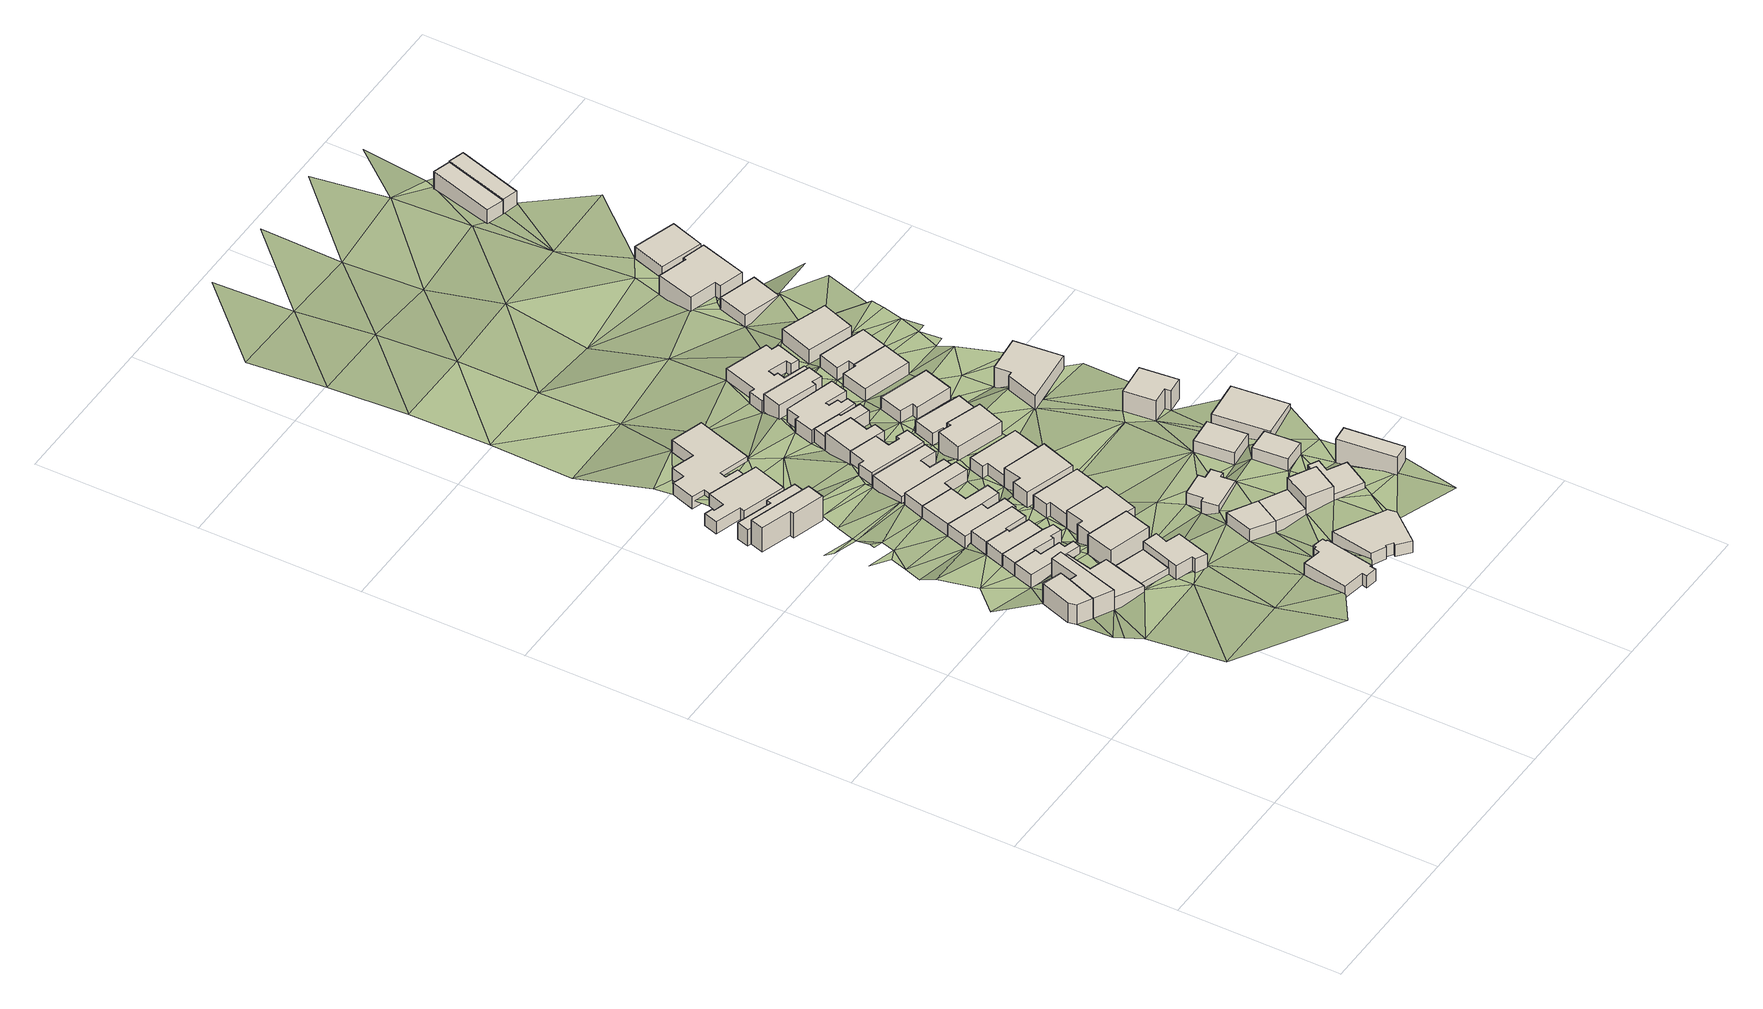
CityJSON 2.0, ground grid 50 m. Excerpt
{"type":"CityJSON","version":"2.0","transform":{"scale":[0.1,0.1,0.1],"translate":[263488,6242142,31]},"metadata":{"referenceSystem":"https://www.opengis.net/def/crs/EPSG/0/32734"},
"CityObjects":{
"building1":{"type":"Building","attributes":{"address":"25 Chester Road Walmer Estate Cape Town","building":"retail","building:levels":"2","footprint":{"type":"Polygon"},"plus_code":"CCX2XRX6+X2R","ground_height":57.96,"building_height":6.9,"roof_height":64.86},"geometry":[{"type":"Solid","lod":"1","boundaries":[[[[0,1,2,3]],[[1,4,5,2]],[[4,6,7,5]],[[6,8,9,7]],[[8,10,11,9]],[[10,0,3,11]],[[3,2,5,7,9,11]],[[10,8,6,4,1,0]]]]}]},
"building2":{"type":"Building","attributes":{"address":"27 Chester Road Walmer Estate Cape Town","building":"house","building:levels":"2","footprint":{"type":"Polygon"},"plus_code":"CCX8X9X7+XRW","ground_height":57.96,"building_height":6.9,"roof_height":64.86},"geometry":[{"type":"Solid","lod":"1","boundaries":[[[[1,0,3,2]],[[0,12,13,14,3]],[[12,15,16,17,14,13]],[[15,18,19,17,16]],[[18,20,21,19]],[[20,1,2,21]],[[2,3,14,17,19,21]],[[20,18,15,12,0,1]]]]}]},
"building3":{"type":"Building","attributes":{"address":"29 Chester Road Walmer Estate Cape Town","building":"house","building:levels":"1","footprint":{"type":"Polygon"},"plus_code":"CCXPX8X5+XMR","ground_height":58.29,"building_height":4.1,"roof_height":62.39},"geometry":[{"type":"Solid","lod":"1","boundaries":[[[[15,12,13,16]],[[12,22,23,13]],[[22,24,25,23]],[[24,26,27,25]],[[26,28,29,27]],[[28,30,31,29]],[[30,32,33,31]],[[32,15,16,33]],[[16,13,23,25,27,29,31,33]],[[32,30,28,26,24,22,12,15]]]]}]},
"building4":{"type":"Building","attributes":{"address":"31 Chester Road Walmer Estate Cape Town","building":"house","building:levels":"1","footprint":{"type":"Polygon"},"plus_code":"CFX3XMXR+X6W","ground_height":58.29,"building_height":4.1,"roof_height":62.39},"geometry":[{"type":"Solid","lod":"1","boundaries":[[[[34,35,36,25]],[[35,37,38,36]],[[37,39,27,38]],[[39,34,25,27]],[[25,36,38,27]],[[39,37,35,34]]]]}]},
"building5":{"type":"Building","attributes":{"address":"33 Milan Street Walmer Estate Cape Town","building":"house","building:levels":"1","footprint":{"type":"Polygon"},"plus_code":"CCXJX2X8+X7X","ground_height":56.18,"building_height":4.1,"roof_height":60.28},"geometry":[{"type":"Solid","lod":"1","boundaries":[[[[40,41,42,43]],[[41,44,45,42]],[[44,46,47,45]],[[46,48,49,47]],[[48,50,51,49]],[[50,52,53,51]],[[52,54,55,53]],[[54,40,43,55]],[[43,42,45,47,49,51,53,55]],[[54,52,50,48,46,44,41,40]]]]}]},
"building6":{"type":"Building","attributes":{"address":"31 Milan Street Walmer Estate Cape Town","building":"house","building:levels":"1","footprint":{"type":"Polygon"},"plus_code":"CCXJXFXG+XXX","ground_height":56.18,"building_height":4.1,"roof_height":60.28},"geometry":[{"type":"Solid","lod":"1","boundaries":[[[[41,40,43,42]],[[40,56,57,43]],[[56,58,59,57]],[[58,60,61,59]],[[60,62,63,61]],[[62,64,65,63]],[[64,66,67,65]],[[66,68,69,67]],[[68,41,42,69]],[[42,43,57,59,61,63,65,67,69]],[[68,66,64,62,60,58,56,40,41]]]]}]},
"building7":{"type":"Building","attributes":{"address":"12 Milan Street Walmer Estate Cape Town","building":"house","building:levels":"2","footprint":{"type":"Polygon"},"plus_code":"C9XWXVXV+XQR","ground_height":50.79,"building_height":6.9,"roof_height":57.69},"geometry":[{"type":"Solid","lod":"1","boundaries":[[[[70,71,72,73,74,75]],[[71,76,77,73,72]],[[76,78,79,77]],[[78,80,81,79]],[[80,82,83,81]],[[82,70,75,74,83]],[[74,73,77,79,81,83]],[[82,80,78,76,71,70]]]]}]},
"building8":{"type":"Building","attributes":{"address":"33 Chester Road Walmer Estate Cape Town","building":"house","building:levels":"1","footprint":{"type":"Polygon"},"plus_code":"CFXGX2XG+XJV","ground_height":61.03,"building_height":4.1,"roof_height":65.13},"geometry":[{"type":"Solid","lod":"1","boundaries":[[[[35,84,85,86,87,36]],[[84,88,89,86,85]],[[88,90,91,89]],[[90,92,93,91]],[[92,94,95,93]],[[94,96,97,95]],[[96,98,99,97]],[[98,37,100,99]],[[37,35,36,87,100]],[[87,86,89,91,93,95,97,99,100]],[[37,98,96,94,92,90,88,84,35]]]]}]},
"building9":{"type":"Building","attributes":{"address":"29 Milan Street Walmer Estate Cape Town","building":"house","building:levels":"1","footprint":{"type":"Polygon"},"plus_code":"CCXVX3XJ+XGV","ground_height":56.18,"building_height":4.1,"roof_height":60.28},"geometry":[{"type":"Solid","lod":"1","boundaries":[[[[68,66,67,69]],[[66,101,102,67]],[[101,103,104,102]],[[103,105,106,104]],[[105,107,108,106]],[[107,68,69,108]],[[69,67,102,104,106,108]],[[107,105,103,101,66,68]]]]}]},
"building10":{"type":"Building","attributes":{"address":"36 Chester Road Walmer Estate Cape Town","building":"yes","building:levels":"1","footprint":{"type":"Polygon"},"plus_code":"CGX4XGXX+XFR","ground_height":64.77,"building_height":4.1,"roof_height":68.87},"geometry":[{"type":"Solid","lod":"1","boundaries":[[[[109,110,111,112]],[[110,113,114,111]],[[113,115,116,114]],[[115,117,118,116]],[[117,119,120,118]],[[119,121,122,120]],[[121,123,124,122]],[[123,125,126,124]],[[125,127,128,126]],[[127,129,130,128]],[[129,131,132,130]],[[131,133,134,132]],[[133,135,136,134]],[[135,109,112,136]],[[112,111,114,116,118,120,122,124,126,128,130,132,134,136]],[[135,133,131,129,127,125,123,121,119,117,115,113,110,109]]]]}]},
"building11":{"type":"Building","attributes":{"address":"10 Milan Street Walmer Estate Cape Town","building":"house","building:levels":"1","footprint":{"type":"Polygon"},"plus_code":"CCX7XFXV+XRW","ground_height":50.79,"building_height":4.1,"roof_height":54.89},"geometry":[{"type":"Solid","lod":"1","boundaries":[[[[70,82,137,75]],[[82,138,139,137]],[[138,140,141,139]],[[140,142,143,141]],[[142,144,145,143]],[[144,146,147,145]],[[146,70,75,147]],[[75,137,139,141,143,145,147]],[[146,144,142,140,138,82,70]]]]}]},
"building12":{"type":"Building","attributes":{"address":"78A Walmer Estate Cape Town","building":"house","building:levels":"2","footprint":{"type":"Polygon"},"plus_code":"CFXCX4X7+XVR","ground_height":58.29,"building_height":6.9,"roof_height":65.19},"geometry":[{"type":"Solid","lod":"1","boundaries":[[[[148,149,150,151]],[[149,152,153,150]],[[152,154,155,153]],[[154,148,151,155]],[[151,150,153,155]],[[154,152,149,148]]]]}]},
"building13":{"type":"Building","attributes":{"address":"27 Milan Street Walmer Estate Cape Town","building":"house","building:levels":"1","footprint":{"type":"Polygon"},"plus_code":"CCXXX5X6+X2W","ground_height":56.18,"building_height":4.1,"roof_height":60.28},"geometry":[{"type":"Solid","lod":"1","boundaries":[[[[107,105,106,108]],[[105,156,157,106]],[[156,158,159,157]],[[158,160,161,159]],[[160,162,163,161]],[[162,107,108,163]],[[108,106,157,159,161,163]],[[162,160,158,156,105,107]]]]}]},
"building14":{"type":"Building","attributes":{"address":"8 Milan Street Woodstock Cape Town","building":"house","building:levels":"1","footprint":{"type":"Polygon"},"plus_code":"CCX4X9XG+XPV","ground_height":49.17,"building_height":4.1,"roof_height":53.27},"geometry":[{"type":"Solid","lod":"1","boundaries":[[[[164,165,166,167]],[[165,168,169,166]],[[168,170,171,169]],[[170,172,173,171]],[[172,174,175,173]],[[174,176,177,175]],[[176,178,179,177]],[[178,180,181,179]],[[180,182,183,181]],[[182,164,167,183]],[[167,166,169,171,173,175,177,179,181,183]],[[182,180,178,176,174,172,170,168,165,164]]]]}]},
"building15":{"type":"Building","attributes":{"address":"25 Milan Street Walmer Estate Cape Town","building":"house","building:levels":"1","footprint":{"type":"Polygon"},"plus_code":"CCXXXCX8+XPW","ground_height":54.05,"building_height":4.1,"roof_height":58.15},"geometry":[{"type":"Solid","lod":"1","boundaries":[[[[184,185,186,187]],[[185,188,189,186]],[[188,190,191,189]],[[190,192,193,191]],[[192,194,195,193]],[[194,184,187,195]],[[187,186,189,191,193,195]],[[194,192,190,188,185,184]]]]}]},
"building16":{"type":"Building","attributes":{"address":"23 Milan Street Walmer Estate Cape Town","building":"house","building:levels":"1","footprint":{"type":"Polygon"},"plus_code":"CFX2XXXH+XXV","ground_height":54.05,"building_height":4.1,"roof_height":58.15},"geometry":[{"type":"Solid","lod":"1","boundaries":[[[[196,184,187,197]],[[184,194,195,187]],[[194,198,199,195]],[[198,200,201,199]],[[200,202,203,201]],[[202,204,205,203]],[[204,196,197,205]],[[197,187,195,199,201,203,205]],[[204,202,200,198,194,184,196]]]]}]},
"building17":{"type":"Building","attributes":{"address":"76 Walmer Estate Cape Town","building":"house","building:levels":"1","footprint":{"type":"Polygon"},"plus_code":"CFXQX3X5+X7V","ground_height":58.29,"building_height":4.1,"roof_height":62.39},"geometry":[{"type":"Solid","lod":"1","boundaries":[[[[206,207,208,209,210,211]],[[207,212,213,209,208]],[[212,214,215,213]],[[214,216,217,215]],[[216,218,219,217]],[[218,206,211,210,219]],[[210,209,213,215,217,219]],[[218,216,214,212,207,206]]]]}]},
"building18":{"type":"Building","attributes":{"address":"38 Chester Road Walmer Estate Cape Town","building":"retail","building:levels":"1","footprint":{"type":"Polygon"},"plus_code":"CGXXXQX8+X9X","ground_height":64.77,"building_height":4.1,"roof_height":68.87},"geometry":[{"type":"Solid","lod":"1","boundaries":[[[[220,221,222,223]],[[221,224,225,222]],[[224,226,227,225]],[[226,228,229,227]],[[228,230,231,229]],[[230,232,233,231]],[[232,234,235,233]],[[234,236,237,235]],[[236,220,223,237]],[[223,222,225,227,229,231,233,235,237]],[[236,234,232,230,228,226,224,221,220]]]]}]},
"building19":{"type":"Building","attributes":{"address":"37 Chester Road Walmer Estate Cape Town","building":"house","building:levels":"1","footprint":{"type":"Polygon"},"plus_code":"CGXGXGX8+XRX","ground_height":61.97,"building_height":4.1,"roof_height":66.07},"geometry":[{"type":"Solid","lod":"1","boundaries":[[[[238,239,240,241]],[[239,242,243,240]],[[242,244,245,243]],[[244,238,241,245]],[[241,240,243,245]],[[244,242,239,238]]]]}]},
"building20":{"type":"Building","attributes":{"address":"21 Milan Street Walmer Estate Cape Town","building":"house","building:levels":"1","footprint":{"type":"Polygon"},"plus_code":"CFX5X8XQ+X6R","ground_height":54.05,"building_height":4.1,"roof_height":58.15},"geometry":[{"type":"Solid","lod":"1","boundaries":[[[[196,204,205,197]],[[204,246,247,205]],[[246,248,249,247]],[[248,250,251,249]],[[250,252,253,251]],[[252,196,197,253]],[[197,205,247,249,251,253]],[[252,250,248,246,204,196]]]]}]},
"building21":{"type":"Building","attributes":{"address":"6 Milan Street Walmer Estate Cape Town","building":"house","building:levels":"1","footprint":{"type":"Polygon"},"plus_code":"CCXFXGXX+X2R","ground_height":46.13,"building_height":4.1,"roof_height":50.23},"geometry":[{"type":"Solid","lod":"1","boundaries":[[[[254,255,256,257]],[[255,258,259,256]],[[258,260,261,259]],[[260,262,263,261]],[[262,264,265,263]],[[264,266,267,265]],[[266,268,269,267]],[[268,270,271,269]],[[270,272,273,271]],[[272,274,275,273]],[[274,276,277,275]],[[276,278,279,277]],[[278,280,281,279]],[[280,254,257,281]],[[257,256,259,261,263,265,267,269,271,273,275,277,279,281]],[[280,278,276,274,272,270,268,266,264,262,260,258,255,254]]]]}]},
"building22":{"type":"Building","attributes":{"address":"74 Walmer Estate Cape Town","building":"house","building:levels":"1","footprint":{"type":"Polygon"},"plus_code":"CFXXX9XC+XXX","ground_height":56.79,"building_height":4.1,"roof_height":60.89},"geometry":[{"type":"Solid","lod":"1","boundaries":[[[[206,282,283,211]],[[282,284,285,283]],[[284,286,287,285]],[[286,288,289,287]],[[288,207,208,289]],[[207,206,211,208]],[[211,283,285,287,289,208]],[[207,288,286,284,282,206]]]]}]},
"building23":{"type":"Building","attributes":{"address":"39 Chester Road Walmer Estate Cape Town","building":"house","building:levels":"1","footprint":{"type":"Polygon"},"plus_code":"CGXWX2XC+XRW","ground_height":61.97,"building_height":4.1,"roof_height":66.07},"geometry":[{"type":"Solid","lod":"1","boundaries":[[[[244,290,291,245]],[[290,292,293,291]],[[292,238,241,293]],[[238,244,245,241]],[[245,291,293,241]],[[238,292,290,244]]]]}]},
"building24":{"type":"Building","attributes":{"address":"19 Milan Street Walmer Estate Cape Town","building":"house","building:levels":"1","footprint":{"type":"Polygon"},"plus_code":"CFX9XXXF+XCR","ground_height":51.36,"building_height":4.1,"roof_height":55.46},"geometry":[{"type":"Solid","lod":"1","boundaries":[[[[294,295,296,297]],[[295,298,299,296]],[[298,300,301,299]],[[300,302,303,301]],[[302,304,305,303]],[[304,306,307,305]],[[306,308,309,307]],[[308,294,297,309]],[[297,296,299,301,303,305,307,309]],[[308,306,304,302,300,298,295,294]]]]}]},
"building25":{"type":"Building","attributes":{"address":"72 Walmer Estate Cape Town","building":"house","building:levels":"1","footprint":{"type":"Polygon"},"plus_code":"CGX4XGX5+XWW","ground_height":56.79,"building_height":4.1,"roof_height":60.89},"geometry":[{"type":"Solid","lod":"1","boundaries":[[[[310,311,312,313,314,315]],[[311,316,317,313,312]],[[316,318,319,317]],[[318,320,321,319]],[[320,322,323,321]],[[322,310,315,314,323]],[[314,313,317,319,321,323]],[[322,320,318,316,311,310]]]]}]},
"building26":{"type":"Building","attributes":{"address":"71 Ravenscraig Road Walmer Estate Cape Town","building":"house","building:levels":"1","footprint":{"type":"Polygon"},"plus_code":"CGXVX9X4+XRV","ground_height":59.44,"building_height":4.1,"roof_height":63.54},"geometry":[{"type":"Solid","lod":"1","boundaries":[[[[324,325,326,327]],[[325,328,329,326]],[[328,330,331,329]],[[330,332,333,331]],[[332,334,335,333]],[[334,336,337,335]],[[336,338,339,337]],[[338,340,341,339]],[[340,342,343,341]],[[342,324,327,343]],[[327,326,329,331,333,335,337,339,341,343]],[[342,340,338,336,334,332,330,328,325,324]]]]}]},
"building27":{"type":"Building","attributes":{"address":"41 Chester Road Walmer Estate Cape Town","building":"house","building:levels":"2","footprint":{"type":"Polygon"},"plus_code":"CHX7XVX6+XQX","ground_height":63.34,"building_height":6.9,"roof_height":70.24},"geometry":[{"type":"Solid","lod":"1","boundaries":[[[[344,345,291,346,347,293]],[[345,348,349,350,346,291]],[[348,351,352,353,350,349]],[[351,344,293,347,353,352]],[[347,346,350,353]],[[351,348,345,344]]]]}]},
"building28":{"type":"Building","attributes":{"address":"17 Milan Street Walmer Estate Cape Town","building":"house","building:levels":"1","footprint":{"type":"Polygon"},"plus_code":"CFXGXWXH+XMX","ground_height":51.36,"building_height":4.1,"roof_height":55.46},"geometry":[{"type":"Solid","lod":"1","boundaries":[[[[354,355,356,357]],[[355,358,359,356]],[[358,360,361,359]],[[360,362,363,361]],[[362,364,365,363]],[[364,366,367,365]],[[366,368,369,367]],[[368,370,371,369]],[[370,372,373,371]],[[372,354,357,373]],[[357,356,359,361,363,365,367,369,371,373]],[[372,370,368,366,364,362,360,358,355,354]]]]}]},
"building29":{"type":"Building","attributes":{"address":"70 Walmer Estate Cape Town","building":"house","building:levels":"1","footprint":{"type":"Polygon"},"plus_code":"CGX9X2X9+XXV","ground_height":54.18,"building_height":4.1,"roof_height":58.28},"geometry":[{"type":"Solid","lod":"1","boundaries":[[[[310,374,375,315]],[[374,376,377,375]],[[376,378,379,377]],[[378,380,381,379]],[[380,311,312,381]],[[311,310,315,312]],[[315,375,377,379,381,312]],[[311,380,378,376,374,310]]]]}]},
"building30":{"type":"Building","attributes":{"address":"15 Milan Street Walmer Estate Cape Town","building":"house","building:levels":"1","footprint":{"type":"Polygon"},"plus_code":"CFXPXXX2+X7X","ground_height":51.36,"building_height":4.1,"roof_height":55.46},"geometry":[{"type":"Solid","lod":"1","boundaries":[[[[382,383,357,384,385]],[[383,386,373,357]],[[386,387,388,373]],[[387,389,390,388]],[[389,391,392,390]],[[391,393,394,395,392]],[[393,382,385,384,395,394]],[[384,357,373,388,390,392,395]],[[393,391,389,387,386,383,382]]]]}]},
"building31":{"type":"Building","attributes":{"address":"43 Chester Road Walmer Estate Cape Town","building":"house","building:levels":"1","footprint":{"type":"Polygon"},"plus_code":"CHXMXVXV+XVV","ground_height":63.34,"building_height":4.1,"roof_height":67.44},"geometry":[{"type":"Solid","lod":"1","boundaries":[[[[348,396,397,349]],[[396,398,399,397]],[[398,400,401,399]],[[400,402,403,401]],[[402,404,405,403]],[[404,351,352,405]],[[351,348,349,352]],[[349,397,399,401,403,405,352]],[[351,404,402,400,398,396,348]]]]}]},
"building32":{"type":"Building","attributes":{"address":"13 Milan Street Walmer Estate Cape Town","building":"house","building:levels":"1","footprint":{"type":"Polygon"},"plus_code":"CGX2X3XG+X9X","ground_height":49.87,"building_height":4.1,"roof_height":53.97},"geometry":[{"type":"Solid","lod":"1","boundaries":[[[[382,393,394,385]],[[393,406,407,394]],[[406,408,409,407]],[[408,410,411,409]],[[410,412,413,411]],[[412,414,415,413]],[[414,382,385,415]],[[385,394,407,409,411,413,415]],[[414,412,410,408,406,393,382]]]]}]},
"building33":{"type":"Building","attributes":{"address":"68 Ravenscraig Road Walmer Estate Cape Town","building":"house","building:levels":"1","footprint":{"type":"Polygon"},"plus_code":"CGXHX3X2+X7X","ground_height":54.18,"building_height":4.1,"roof_height":58.28},"geometry":[{"type":"Solid","lod":"1","boundaries":[[[[416,417,418,419,420,421]],[[417,422,423,419,418]],[[422,424,425,423]],[[424,426,427,425]],[[426,428,429,427]],[[428,416,421,420,429]],[[420,419,423,425,427,429]],[[428,426,424,422,417,416]]]]}]},
"building34":{"type":"Building","attributes":{"address":"Walmer Estate Cape Town","building":"house","building:levels":"1","footprint":{"type":"Polygon"},"plus_code":"CHXRXJXM+XJV","ground_height":63.34,"building_height":4.1,"roof_height":67.44},"geometry":[{"type":"Solid","lod":"1","boundaries":[[[[430,431,432,433]],[[431,434,435,432]],[[434,436,437,435]],[[436,430,433,437]],[[433,432,435,437]],[[436,434,431,430]]]]}]},
"building35":{"type":"Building","attributes":{"address":"9 Milan Street Walmer Estate Cape Town","building":"house","building:levels":"1","footprint":{"type":"Polygon"},"plus_code":"CGX4XMX2+XQW","ground_height":49.87,"building_height":4.1,"roof_height":53.97},"geometry":[{"type":"Solid","lod":"1","boundaries":[[[[414,412,413,415]],[[412,438,439,413]],[[438,440,441,439]],[[440,442,443,441]],[[442,444,445,443]],[[444,446,447,445]],[[446,448,449,447]],[[448,450,451,449]],[[450,452,453,451]],[[452,454,455,453]],[[454,456,457,455]],[[456,458,459,457]],[[458,460,461,459]],[[460,414,415,461]],[[415,413,439,441,443,445,447,449,451,453,455,457,459,461]],[[460,458,456,454,452,450,448,446,444,442,440,438,412,414]]]]}]},
"building36":{"type":"Building","attributes":{"address":"1 Chester Road Walmer Estate Cape Town","building":"house","building:levels":"1","footprint":{"type":"Polygon"},"plus_code":"CJX8X4X6+XQX","ground_height":67.42,"building_height":4.1,"roof_height":71.52},"geometry":[{"type":"Solid","lod":"1","boundaries":[[[[462,463,464,465]],[[463,466,467,464]],[[466,468,469,467]],[[468,462,465,469]],[[465,464,467,469]],[[468,466,463,462]]]]}]},
"building37":{"type":"Building","attributes":{"address":"2B Walmer Estate Cape Town","building":"house","building:levels":"1","footprint":{"type":"Polygon"},"plus_code":"CHXPXFX7+XPX","ground_height":60.66,"building_height":4.1,"roof_height":64.76},"geometry":[{"type":"Solid","lod":"1","boundaries":[[[[470,471,472,473]],[[471,474,475,472]],[[474,476,477,475]],[[476,470,473,477]],[[473,472,475,477]],[[476,474,471,470]]]]}]},
"building38":{"type":"Building","attributes":{"address":"66 Ravenscraig Road Walmer Estate Cape Town","building":"house","building:levels":"1","footprint":{"type":"Polygon"},"plus_code":"CGXPX6X6+X3V","ground_height":51.64,"building_height":4.1,"roof_height":55.74},"geometry":[{"type":"Solid","lod":"1","boundaries":[[[[416,478,479,421]],[[478,480,481,479]],[[480,482,483,481]],[[482,484,485,483]],[[484,417,418,485]],[[417,416,421,418]],[[421,479,481,483,485,418]],[[417,484,482,480,478,416]]]]}]},
"building39":{"type":"Building","attributes":{"address":"7 Milan Street Walmer Estate Cape Town","building":"house","building:levels":"1","footprint":{"type":"Polygon"},"plus_code":"CGX7X7X4+XRW","ground_height":49.87,"building_height":4.1,"roof_height":53.97},"geometry":[{"type":"Solid","lod":"1","boundaries":[[[[486,487,488,489,490,491]],[[487,492,493,489,488]],[[492,494,495,493]],[[494,496,497,495]],[[496,498,499,497]],[[498,486,491,490,499]],[[490,489,493,495,497,499]],[[498,496,494,492,487,486]]]]}]},
"building40":{"type":"Building","attributes":{"address":"64 Ravenscraig Road Walmer Estate Cape Town","building":"house","building:levels":"1","footprint":{"type":"Polygon"},"plus_code":"CGXWX4X3+X4W","ground_height":51.64,"building_height":4.1,"roof_height":55.74},"geometry":[{"type":"Solid","lod":"1","boundaries":[[[[500,501,502,503]],[[501,504,505,502]],[[504,506,507,505]],[[506,508,509,507]],[[508,510,511,509]],[[510,500,503,511]],[[503,502,505,507,509,511]],[[510,508,506,504,501,500]]]]}]},
"building41":{"type":"Building","attributes":{"address":"5 Milan Street Walmer Estate Cape Town","building":"house","building:levels":"1","footprint":{"type":"Polygon"},"plus_code":"CGXGX6XF+XFR","ground_height":47.91,"building_height":4.1,"roof_height":52.01},"geometry":[{"type":"Solid","lod":"1","boundaries":[[[[486,498,512,491]],[[498,513,514,512]],[[513,515,516,514]],[[515,517,518,516]],[[517,519,520,518]],[[519,521,522,520]],[[521,523,524,522]],[[523,525,526,524]],[[525,527,528,526]],[[527,529,530,528]],[[529,531,532,530]],[[531,533,534,532]],[[533,535,536,534]],[[535,537,538,536]],[[537,539,540,538]],[[539,541,542,540]],[[541,543,544,542]],[[543,486,491,544]],[[491,512,514,516,518,520,522,524,526,528,530,532,534,536,538,540,542,544]],[[543,541,539,537,535,533,531,529,527,525,523,521,519,517,515,513,498,486]]]]}]},
"building42":{"type":"Building","attributes":{"address":"4 Princess Street Walmer Estate Cape Town","building":"house","building:levels":"1","footprint":{"type":"Polygon"},"plus_code":"CJX9X7X6+XHX","ground_height":61.66,"building_height":4.1,"roof_height":65.76},"geometry":[{"type":"Solid","lod":"1","boundaries":[[[[545,546,547,548]],[[546,549,550,547]],[[549,551,552,550]],[[551,545,548,552]],[[548,547,550,552]],[[551,549,546,545]]]]}]},
"building43":{"type":"Building","attributes":{"address":"3 Princess Street Walmer Estate Cape Town","building":"house","building:levels":"2","footprint":{"type":"Polygon"},"plus_code":"CJX5X3X6+X4X","ground_height":57.73,"building_height":6.9,"roof_height":64.63},"geometry":[{"type":"Solid","lod":"1","boundaries":[[[[553,554,555,556]],[[554,557,558,555]],[[557,559,560,558]],[[559,561,562,560]],[[561,563,564,562]],[[563,553,556,564]],[[556,555,558,560,562,564]],[[563,561,559,557,554,553]]]]}]},
"building44":{"type":"Building","attributes":{"address":"62 Ravenscraig Road Walmer Estate Cape Town","building":"house","building:levels":"1","footprint":{"type":"Polygon"},"plus_code":"CHX4XJXC+XQX","ground_height":49.99,"building_height":4.1,"roof_height":54.09},"geometry":[{"type":"Solid","lod":"1","boundaries":[[[[565,566,567,568]],[[566,569,570,567]],[[569,571,572,570]],[[571,573,574,572]],[[573,575,576,574]],[[575,565,568,576]],[[568,567,570,572,574,576]],[[575,573,571,569,566,565]]]]}]},
"building45":{"type":"Building","attributes":{"address":"51 Lever Street Walmer Estate Cape Town","building":"house","building:levels":"1","footprint":{"type":"Polygon"},"plus_code":"CHXXX6X4+X2V","ground_height":54.71,"building_height":4.1,"roof_height":58.81},"geometry":[{"type":"Solid","lod":"1","boundaries":[[[[577,578,579,580]],[[578,581,582,579]],[[581,583,584,582]],[[583,585,586,584]],[[585,587,588,586]],[[587,577,580,588]],[[580,579,582,584,586,588]],[[587,585,583,581,578,577]]]]}]},
"building46":{"type":"Building","attributes":{"address":"60 Ravenscraig Road Walmer Estate Cape Town","building":"house","building:levels":"1","footprint":{"type":"Polygon"},"plus_code":"CHX7XPX7+X8V","ground_height":49.99,"building_height":4.1,"roof_height":54.09},"geometry":[{"type":"Solid","lod":"1","boundaries":[[[[566,565,568,567]],[[565,589,590,568]],[[589,591,592,590]],[[591,593,594,592]],[[593,595,596,594]],[[595,566,567,596]],[[567,568,590,592,594,596]],[[595,593,591,589,565,566]]]]}]},
"building47":{"type":"Building","attributes":{"address":"3 Chester Road Walmer Estate Cape Town","building":"house","building:levels":"1","footprint":{"type":"Polygon"},"plus_code":"CHXFXPX8+XFV","ground_height":48.7,"building_height":4.1,"roof_height":52.8},"geometry":[{"type":"Solid","lod":"1","boundaries":[[[[597,598,599,600]],[[598,601,602,599]],[[601,603,604,602]],[[603,597,600,604]],[[600,599,602,604]],[[603,601,598,597]]]]}]},
"building48":{"type":"Building","attributes":{"address":"58 Ravenscraig Road Walmer Estate Cape Town","building":"house","building:levels":"1","footprint":{"type":"Polygon"},"plus_code":"CHXRX3X8+XQW","ground_height":44.05,"building_height":4.1,"roof_height":48.15},"geometry":[{"type":"Solid","lod":"1","boundaries":[[[[605,606,607,608]],[[606,609,610,607]],[[609,611,612,610]],[[611,605,608,612]],[[608,607,610,612]],[[611,609,606,605]]]]}]},
"building49":{"type":"Building","attributes":{"address":"56 Ravenscraig Road Walmer Estate Cape Town","building":"house","building:levels":"1","footprint":{"type":"Polygon"},"plus_code":"CHXVXJX9+XJW","ground_height":44.05,"building_height":4.1,"roof_height":48.15},"geometry":[{"type":"Solid","lod":"1","boundaries":[[[[613,614,615,616]],[[614,617,618,615]],[[617,619,620,618]],[[619,621,622,620]],[[621,623,624,622]],[[623,625,626,624]],[[625,627,628,626]],[[627,613,616,628]],[[616,615,618,620,622,624,626,628]],[[627,625,623,621,619,617,614,613]]]]}]},
"building50":{"type":"Building","attributes":{"address":"54 Ravenscraig Road Walmer Estate Cape Town","building":"house","building:levels":"1","footprint":{"type":"Polygon"},"plus_code":"CJX7X6X4+X2V","ground_height":41.52,"building_height":4.1,"roof_height":45.62},"geometry":[{"type":"Solid","lod":"1","boundaries":[[[[629,630,631,632]],[[630,633,634,631]],[[633,635,636,634]],[[635,629,632,636]],[[632,631,634,636]],[[635,633,630,629]]]]}]},
"building51":{"type":"Building","attributes":{"address":"18 High Street Woodstock Cape Town","building":"house","building:levels":"1","footprint":{"type":"Polygon"},"plus_code":"CJX4XQXR+X5W","ground_height":37.35,"building_height":4.1,"roof_height":41.45},"geometry":[{"type":"Solid","lod":"1","boundaries":[[[[637,638,639,640]],[[638,641,642,639]],[[641,643,644,642]],[[643,637,640,644]],[[640,639,642,644]],[[643,641,638,637]]]]}]},
"building52":{"type":"Building","attributes":{"address":"16 High Street Woodstock Cape Town","building":"house","building:levels":"1","footprint":{"type":"Polygon"},"plus_code":"CJX9XRXF+X8R","ground_height":37.78,"building_height":4.1,"roof_height":41.88},"geometry":[{"type":"Solid","lod":"1","boundaries":[[[[638,637,640,645,646,639]],[[637,647,648,645,640]],[[647,649,650,648]],[[649,638,639,646,650]],[[646,645,648,650]],[[649,647,637,638]]]]}]},
"terrain1":{"type":"TINRelief","geometry":[{"type":"CompositeSurface","lod":"1","boundaries":[[[651,12,652]],[[0,10,652]],[[653,12,651]],[[653,654,655]],[[652,12,0]],[[654,656,657]],[[653,658,12]],[[655,654,657]],[[6,44,659]],[[659,44,660]],[[655,658,653]],[[6,4,44]],[[4,1,20]],[[18,4,20]],[[661,657,656]],[[41,660,44]],[[44,4,18]],[[662,660,107]],[[68,660,41]],[[663,44,18]],[[185,664,662]],[[658,665,666]],[[68,107,660]],[[667,658,655]],[[185,668,664]],[[669,670,671]],[[668,670,669]],[[661,125,657]],[[667,665,658]],[[672,655,657]],[[663,673,44]],[[662,107,185]],[[674,675,676]],[[39,154,675]],[[677,667,655]],[[678,679,680]],[[672,657,125]],[[668,184,670]],[[676,673,663]],[[681,682,683]],[[152,676,675]],[[154,39,37]],[[667,677,684]],[[655,672,677]],[[675,154,152]],[[184,668,185]],[[679,678,685]],[[686,687,688]],[[682,685,683]],[[688,689,690]],[[673,676,152]],[[691,185,107]],[[687,689,688]],[[682,670,196]],[[687,692,693]],[[37,148,154]],[[152,694,673]],[[694,693,673]],[[196,670,184]],[[123,121,125]],[[693,695,687]],[[689,687,695]],[[142,140,180]],[[682,252,685]],[[125,121,117]],[[125,242,672]],[[696,689,695]],[[697,185,691]],[[698,699,700]],[[701,679,685]],[[694,214,693]],[[700,702,698]],[[37,98,148]],[[703,704,98]],[[214,695,693]],[[149,694,152]],[[679,701,705]],[[242,125,117]],[[117,121,119]],[[140,182,180]],[[110,706,707]],[[704,148,98]],[[252,682,196]],[[708,165,709]],[[710,702,700]],[[700,711,712]],[[672,239,704]],[[207,695,214]],[[708,709,713]],[[695,207,712]],[[252,701,685]],[[697,714,185]],[[715,207,214]],[[110,115,113]],[[672,242,239]],[[110,707,220]],[[712,286,700]],[[140,138,182]],[[294,716,705]],[[700,286,710]],[[717,709,165]],[[115,110,220]],[[244,117,115]],[[149,718,694]],[[286,712,207]],[[242,117,244]],[[714,697,710]],[[149,148,718]],[[330,148,704]],[[701,294,705]],[[719,716,720]],[[721,266,262]],[[710,286,284]],[[710,284,714]],[[288,286,207]],[[264,262,266]],[[722,194,192]],[[717,723,709]],[[115,220,724]],[[239,330,704]],[[358,138,719]],[[148,725,718]],[[294,720,716]],[[198,194,722]],[[115,724,244]],[[714,284,726]],[[722,714,726]],[[204,202,200]],[[727,182,138]],[[728,729,730]],[[330,325,148]],[[701,252,731]],[[719,720,358]],[[262,732,721]],[[722,726,733]],[[725,148,325]],[[722,733,198]],[[730,723,717]],[[734,721,732]],[[717,182,727]],[[330,239,735]],[[239,238,735]],[[204,248,246]],[[294,360,720]],[[730,736,728]],[[725,737,718]],[[730,717,736]],[[204,200,248]],[[311,198,733]],[[358,354,138]],[[220,738,724]],[[200,198,311]],[[739,726,284]],[[732,262,740]],[[360,358,720]],[[738,220,741]],[[733,742,311]],[[354,727,138]],[[328,325,330]],[[701,731,743]],[[736,717,727]],[[378,200,311]],[[378,248,200]],[[294,744,360]],[[735,238,745]],[[354,358,355]],[[746,739,284]],[[725,325,324]],[[380,378,311]],[[741,747,748]],[[376,248,378]],[[746,737,749]],[[731,248,376]],[[238,344,745]],[[741,748,738]],[[750,734,751]],[[743,731,376]],[[304,752,753]],[[734,732,751]],[[382,727,354]],[[725,471,737]],[[739,746,749]],[[458,736,727]],[[743,376,754]],[[755,360,744]],[[756,304,753]],[[753,743,754]],[[738,748,757]],[[460,727,382]],[[737,471,749]],[[756,753,754]],[[324,342,758]],[[471,725,324]],[[748,747,759]],[[760,761,745]],[[745,344,434]],[[460,458,727]],[[344,351,404]],[[762,759,747]],[[756,754,424]],[[751,732,763]],[[460,382,414]],[[764,765,766]],[[766,767,764]],[[424,744,756]],[[543,763,736]],[[768,736,458]],[[376,374,754]],[[344,404,769]],[[344,769,434]],[[760,745,431]],[[744,424,755]],[[764,770,765]],[[748,759,757]],[[324,758,471]],[[474,758,760]],[[745,434,431]],[[543,736,768]],[[755,424,482]],[[764,771,770]],[[739,749,772]],[[773,750,774]],[[755,482,771]],[[775,750,751]],[[431,474,760]],[[776,777,778]],[[417,482,424]],[[757,759,779]],[[758,474,471]],[[780,458,456]],[[400,779,402]],[[424,422,417]],[[781,739,772]],[[782,754,374]],[[480,771,482]],[[780,768,458]],[[504,770,771]],[[776,770,504]],[[417,484,482]],[[436,769,404]],[[434,769,436]],[[436,404,402]],[[759,762,783]],[[784,777,776]],[[772,749,471]],[[785,771,480]],[[466,402,779]],[[763,543,541]],[[759,466,779]],[[504,771,785]],[[750,775,774]],[[476,474,431]],[[776,504,784]],[[402,466,436]],[[537,751,763]],[[786,787,788]],[[486,543,768]],[[789,773,790]],[[785,480,508]],[[374,781,791]],[[768,780,792]],[[793,786,788]],[[508,504,785]],[[763,541,537]],[[476,431,430]],[[794,795,796]],[[784,504,501]],[[797,436,466]],[[508,506,504]],[[793,784,501]],[[436,798,430]],[[794,799,800]],[[800,786,793]],[[374,791,782]],[[795,794,801]],[[797,466,802]],[[772,791,781]],[[803,508,480]],[[798,476,430]],[[436,797,798]],[[792,780,804]],[[794,800,801]],[[557,471,470]],[[800,793,573]],[[790,773,774]],[[793,501,573]],[[546,476,798]],[[557,772,471]],[[537,541,539]],[[805,782,791]],[[546,470,476]],[[801,800,573]],[[775,751,806]],[[807,808,789]],[[546,557,470]],[[803,809,508]],[[537,806,751]],[[810,811,792]],[[797,812,798]],[[804,810,792]],[[801,573,571]],[[801,571,804]],[[772,557,554]],[[813,573,501]],[[554,791,772]],[[805,814,803]],[[523,521,519]],[[814,805,791]],[[557,546,561]],[[810,804,593]],[[789,790,807]],[[519,517,527]],[[593,804,571]],[[810,815,816]],[[817,791,554]],[[815,810,593]],[[525,523,519]],[[527,517,515]],[[557,561,559]],[[803,578,809]],[[546,818,561]],[[519,527,525]],[[593,571,566]],[[571,569,566]],[[803,814,578]],[[591,815,593]],[[819,573,813]],[[775,820,774]],[[515,815,591]],[[527,515,529]],[[821,817,554]],[[822,593,566]],[[823,775,806]],[[806,537,535]],[[529,515,591]],[[809,824,813]],[[809,578,824]],[[825,791,817]],[[826,578,814]],[[827,808,807]],[[601,529,591]],[[529,601,531]],[[533,531,535]],[[775,823,820]],[[828,817,821]],[[829,790,774]],[[601,830,531]],[[830,535,531]],[[813,831,819]],[[813,824,831]],[[601,591,832]],[[578,577,824]],[[825,817,828]],[[535,611,806]],[[833,819,834]],[[832,591,835]],[[611,535,830]],[[774,820,829]],[[836,823,806]],[[577,837,824]],[[835,833,838]],[[819,831,834]],[[824,837,831]],[[790,839,807]],[[840,577,825]],[[833,841,838]],[[806,611,836]],[[837,577,840]],[[833,834,841]],[[842,611,830]],[[843,835,838]],[[842,830,844]],[[839,790,829]],[[832,835,843]],[[834,845,841]],[[841,843,838]],[[846,820,823]],[[621,823,836]],[[609,836,611]],[[847,611,842]],[[832,848,844]],[[832,843,849]],[[847,842,844]],[[841,850,843]],[[846,823,621]],[[609,851,836]],[[832,849,848]],[[852,807,839]],[[853,836,851]],[[851,609,854]],[[853,851,854]],[[844,848,855]],[[606,854,609]],[[829,820,856]],[[857,820,846]],[[847,844,858]],[[858,844,855]],[[635,846,621]],[[854,606,859]],[[621,619,635]],[[856,820,857]],[[619,617,635]],[[606,847,860]],[[846,635,633]],[[839,829,861]],[[857,846,633]],[[617,862,635]],[[862,617,863]],[[829,856,861]],[[857,864,856]],[[865,864,857]],[[866,857,633]],[[867,839,861]],[[865,857,868]],[[869,856,864]],[[868,857,866]],[[869,861,856]],[[870,861,869]],[[870,869,871]],[[861,870,872]],[[638,871,869]]]}]}
},
"vertices":[
[136,636,270],[170,728,270],[170,728,339],[136,636,339],[181,761,270],[181,761,339],[120,780,270],[120,780,339],[87,685,270],[87,685,339],[92,660,270],[92,660,339],
[194,605,270],[194,605,314],[194,605,339],[254,805,270],[254,805,314],[254,805,339],[219,812,270],[219,812,339],[193,721,270],[193,721,339],
[273,561,270],[273,561,314],[277,572,270],[277,572,314],[304,667,270],[304,667,314],[314,701,270],[314,701,314],[260,718,270],[260,718,314],[279,799,270],[279,799,314],
[277,572,273],[367,542,273],[367,542,314],[398,638,273],[398,638,314],[304,667,273],
[271,892,248],[198,913,248],[198,913,293],[271,892,293],[180,851,248],[180,851,293],[345,801,248],[345,801,293],[353,825,248],[353,825,293],[323,834,248],[323,834,293],[329,854,248],[329,854,293],[265,873,248],[265,873,293],
[271,898,248],[271,898,293],[337,876,248],[337,876,293],[341,887,248],[341,887,293],[375,876,248],[375,876,293],[384,905,248],[384,905,293],[351,918,248],[351,918,293],[214,960,248],[214,960,293],
[19,1613,182],[6,1572,182],[6,1572,239],[6,1572,267],[19,1613,267],[19,1613,239],[101,1542,182],[101,1542,267],[98,1530,182],[98,1530,267],[196,1500,182],[196,1500,267],[212,1552,182],[212,1552,267],
[358,513,273],[358,513,314],[358,513,341],[367,542,341],[411,496,273],[411,496,341],[407,484,273],[407,484,341],[441,468,273],[441,468,341],[473,572,273],[473,572,341],[430,586,273],[430,586,341],[444,625,273],[444,625,341],[398,638,341],
[368,970,248],[368,970,293],[301,990,248],[301,990,293],[304,998,248],[304,998,293],[233,1020,248],[233,1020,293],
[586,48,338],[614,202,338],[614,202,379],[586,48,379],[609,203,338],[609,203,379],[611,215,338],[611,215,379],[575,222,338],[575,222,379],[574,213,338],[574,213,379],[565,215,338],[565,215,379],[561,196,338],[561,196,379],[503,207,338],[503,207,379],[478,66,338],[478,66,379],[545,55,338],[545,55,379],[542,39,338],[542,39,379],[578,33,338],[578,33,379],[581,51,338],[581,51,379],
[212,1552,239],[228,1604,182],[228,1604,239],[134,1635,182],[134,1635,239],[130,1620,182],[130,1620,239],[19,1655,182],[19,1655,239],[7,1617,182],[7,1617,239],
[455,654,273],[480,738,273],[480,738,342],[455,654,342],[347,777,273],[347,777,342],[322,693,273],[322,693,342],
[306,1005,248],[306,1005,293],[375,984,248],[375,984,293],[390,1035,248],[390,1035,293],[251,1078,248],[251,1078,293],
[251,1737,182],[94,1787,182],[94,1787,223],[251,1737,223],[77,1733,182],[77,1733,223],[45,1743,182],[45,1743,223],[47,1749,182],[47,1749,223],[21,1757,182],[21,1757,223],[7,1714,182],[7,1714,223],[89,1688,182],[89,1688,223],[84,1673,182],[84,1673,223],[217,1631,182],[217,1631,223],
[264,1157,230],[245,1092,230],[245,1092,271],[264,1157,271],[417,1039,230],[417,1039,271],[430,1081,230],[430,1081,271],[372,1099,230],[372,1099,271],[380,1122,230],[380,1122,271],
[292,1252,230],[292,1252,271],[440,1105,230],[440,1105,271],[452,1146,230],[452,1146,271],[376,1169,230],[376,1169,271],[392,1222,230],[392,1222,271],
[566,849,252],[429,891,252],[429,891,299],[429,891,314],[566,849,314],[566,849,299],[413,833,252],[413,833,314],[396,838,252],[396,838,314],[381,790,252],[381,790,314],[531,743,252],[531,743,314],
[650,208,338],[626,74,338],[626,74,379],[650,208,379],[668,53,338],[668,53,379],[673,58,338],[673,58,379],[693,45,338],[693,45,379],[688,38,338],[688,38,379],[725,6,338],[725,6,379],[804,102,338],[804,102,379],[800,128,338],[800,128,379],
[683,455,310],[600,503,310],[600,503,351],[683,455,351],[572,415,310],[572,415,351],[638,374,310],[638,374,351],
[401,1248,230],[401,1248,271],[478,1225,230],[478,1225,271],[490,1266,230],[490,1266,271],[314,1319,230],[314,1319,271],
[306,1795,151],[361,1969,151],[361,1969,192],[306,1795,192],[261,2000,151],[261,2000,192],[236,1920,151],[236,1920,192],[165,1942,151],[165,1942,192],[151,1899,151],[151,1899,192],[115,1910,151],[115,1910,192],[92,1837,151],[92,1837,192],[132,1824,151],[132,1824,192],[122,1791,151],[122,1791,192],[236,1756,151],[236,1756,192],[247,1790,151],[247,1790,192],[206,1803,151],[206,1803,192],[213,1824,151],[213,1824,192],
[601,961,252],[601,961,299],[452,1006,252],[452,1006,299],[437,956,252],[437,956,299],[448,953,252],[448,953,299],
[719,331,310],[719,331,351],[762,412,310],[762,412,351],
[356,1441,204],[321,1332,204],[321,1332,245],[356,1441,245],[498,1278,204],[498,1278,245],[509,1314,204],[509,1314,245],[462,1329,204],[462,1329,245],[473,1363,204],[473,1363,245],[523,1348,204],[523,1348,245],[534,1386,204],[534,1386,245],
[643,1087,232],[506,1128,232],[506,1128,273],[506,1128,299],[643,1087,299],[643,1087,273],[492,1071,232],[492,1071,299],[469,1078,232],[469,1078,299],[453,1026,232],[453,1026,299],[607,978,232],[607,978,299],
[717,659,284],[640,650,284],[640,650,325],[717,659,325],[645,601,284],[645,601,325],[631,599,284],[631,599,325],[637,549,284],[637,549,325],[747,561,284],[747,561,325],[742,605,284],[742,605,325],[758,607,284],[758,607,325],[754,642,284],[754,642,325],[719,638,284],[719,638,325],
[762,412,323],[719,331,323],[719,331,392],[762,412,392],[793,289,323],[793,289,364],[793,289,392],[839,370,323],[839,370,364],[839,370,392],
[410,1542,204],[395,1492,204],[395,1492,245],[410,1542,245],[378,1497,204],[378,1497,245],[363,1449,204],[363,1449,245],[541,1395,204],[541,1395,245],[560,1456,204],[560,1456,245],[522,1468,204],[522,1468,245],[519,1457,204],[519,1457,245],[483,1468,204],[483,1468,245],[497,1516,204],[497,1516,245],
[676,1195,232],[676,1195,273],[522,1241,232],[522,1241,273],[507,1194,232],[507,1194,273],[525,1189,232],[525,1189,273],
[440,1637,183],[410,1542,183],[440,1637,245],[440,1637,230],[497,1516,183],[525,1507,183],[525,1507,245],[536,1541,183],[536,1541,245],[508,1550,183],[508,1550,245],[526,1610,183],[526,1610,230],[526,1610,245],
[876,243,323],[876,243,364],[923,325,323],[923,325,364],[869,355,323],[869,355,364],[890,392,323],[890,392,364],[861,408,323],[861,408,364],
[590,1591,183],[590,1591,230],[601,1625,183],[601,1625,230],[535,1646,183],[535,1646,230],[537,1652,183],[537,1652,230],[454,1679,183],[454,1679,230],
[719,1329,206],[610,1365,206],[610,1365,247],[610,1365,273],[719,1329,273],[719,1329,247],[607,1352,206],[607,1352,273],[567,1365,206],[567,1365,273],[543,1290,206],[543,1290,273],[689,1244,206],[689,1244,273],
[919,576,323],[846,571,323],[846,571,364],[919,576,364],[854,464,323],[854,464,364],[927,470,323],[927,470,364],
[595,1637,183],[595,1637,230],[603,1665,183],[603,1665,230],[581,1671,183],[581,1671,230],[585,1684,183],[585,1684,230],[555,1693,183],[555,1693,230],[558,1705,183],[558,1705,230],[627,1684,183],[627,1684,230],[642,1736,183],[642,1736,230],[486,1781,183],[486,1781,230],[473,1738,183],[473,1738,230],[462,1741,183],[462,1741,230],[444,1681,183],[444,1681,230],
[1015,201,323],[997,379,323],[997,379,405],[1015,201,405],[947,374,323],[947,374,405],[965,197,323],[965,197,405],
[901,741,297],[817,733,297],[817,733,338],[901,741,338],[828,613,297],[828,613,338],[913,621,297],[913,621,338],
[746,1408,206],[746,1408,247],[601,1456,206],[601,1456,247],[579,1390,206],[579,1390,247],[614,1378,206],[614,1378,247],
[505,1863,169],[487,1805,169],[487,1805,210],[487,1805,230],[505,1863,230],[505,1863,210],[609,1766,169],[609,1766,230],[613,1779,169],[613,1779,230],[644,1769,169],[644,1769,230],[658,1815,169],[658,1815,230],
[789,1535,206],[635,1582,206],[635,1582,247],[789,1535,247],[613,1510,206],[613,1510,247],[655,1497,206],[655,1497,247],[649,1479,206],[649,1479,247],[761,1445,206],[761,1445,247],
[658,1815,210],[668,1812,169],[668,1812,210],[677,1841,169],[677,1841,210],[609,1862,169],[609,1862,210],[616,1886,169],[616,1886,210],[604,1890,169],[604,1890,210],[611,1911,169],[611,1911,210],[670,1892,169],[670,1892,210],[665,1874,169],[665,1874,210],[690,1866,169],[690,1866,210],[714,1942,169],[714,1942,210],[691,1949,169],[691,1949,210],[698,1970,169],[698,1970,210],[562,2012,169],[562,2012,210],[529,1907,169],[529,1907,210],[514,1912,169],[514,1912,210],[499,1864,169],[499,1864,210],
[1045,753,297],[922,740,297],[922,740,348],[1045,753,348],[941,569,297],[941,569,348],[1063,582,297],[1063,582,348],
[997,1006,267],[893,995,267],[893,995,336],[997,1006,336],[904,898,267],[904,898,336],[958,904,267],[958,904,336],[960,885,267],[960,885,336],[1010,891,267],[1010,891,336],
[835,1687,189],[727,1719,189],[727,1719,231],[835,1687,231],[725,1713,189],[725,1713,231],[682,1725,189],[682,1725,231],[658,1644,189],[658,1644,231],[808,1599,189],[808,1599,231],
[977,1381,209],[860,1369,209],[860,1369,278],[977,1381,278],[865,1319,209],[865,1319,278],[849,1318,209],[849,1318,278],[816,1216,209],[816,1216,278],[993,1234,209],[993,1234,278],
[861,1770,189],[861,1770,231],[714,1815,189],[714,1815,231],[693,1750,189],[693,1750,231],[732,1738,189],[732,1738,231],
[905,1914,169],[766,1962,169],[766,1962,218],[905,1914,218],[730,1858,169],[730,1858,218],[869,1811,169],[869,1811,218],
[924,2066,130],[953,2159,130],[953,2159,171],[924,2066,171],[838,2194,130],[838,2194,171],[809,2101,130],[809,2101,171],
[954,2196,105],[996,2339,105],[996,2339,171],[954,2196,171],[924,2359,105],[924,2359,171],[922,2350,105],[922,2350,171],[831,2377,105],[831,2377,171],[797,2261,105],[797,2261,171],[882,2236,105],[882,2236,171],[877,2218,105],[877,2218,171],
[1021,2362,105],[1054,2465,105],[1054,2465,146],[1021,2362,146],[923,2506,105],[923,2506,146],[890,2403,105],[890,2403,146],
[945,2923,39],[1005,3123,39],[1005,3123,105],[945,2923,105],[952,3139,39],[952,3139,105],[890,2939,39],[890,2939,105],
[945,2923,109],[1005,3123,109],[991,2909,39],[991,2909,109],[1052,3109,39],[1052,3109,109],
[84,510,297],[71,535,297],[108,460,297],[108,210,328],[358,460,300],[383,2,359],[358,210,330],[273,561,300],[42,894,248],[108,965,248],[478,66,359],[81,1084,248],[254,805,273],[85,1137,220],[367,542,300],[277,572,300],[358,513,300],[101,1189,220],[117,1241,220],[151,1255,220],[65,1279,220],[441,468,300],[345,801,273],[260,718,273],[314,701,273],[279,799,273],[407,484,300],[83,1397,198],[157,1385,198],[62,1415,198],[135,1306,220],[163,1297,220],[140,1321,220],[411,496,300],[156,1373,198],[265,873,252],[329,854,252],[271,892,252],[337,876,252],[271,898,252],[251,1078,252],[323,834,273],[353,825,273],[381,790,273],[375,876,252],[341,887,252],[390,1035,252],[304,998,252],[301,990,252],[368,970,252],[321,1332,230],[306,1005,252],[430,586,300],[473,572,300],[175,1441,198],[586,48,367],[626,74,367],[92,1837,182],[122,1791,182],[375,984,252],[351,918,252],[384,905,252],[132,1824,182],[417,1039,252],[413,833,273],[196,1500,198],[251,1737,183],[531,743,284],[212,1552,198],[358,1465,204],[108,1965,151],[430,1081,252],[236,1756,183],[719,331,338],[607,720,284],[453,1026,252],[358,1715,183],[213,1824,182],[206,1803,182],[247,1790,183],[490,1266,232],[261,2000,155],[469,1078,252],[108,2215,76],[637,549,310],[306,1795,183],[566,849,258],[793,289,351],[607,978,258],[236,1920,155],[800,128,351],[492,1071,258],[498,1278,232],[534,1386,206],[747,561,323],[601,961,258],[804,102,351],[856,210,351],[607,965,258],[108,2465,82],[358,2215,80],[462,1329,230],[509,1314,232],[543,1290,232],[541,1395,206],[523,1348,206],[876,243,351],[754,642,297],[965,197,351],[758,607,297],[742,605,297],[965,15,380],[361,1969,155],[522,1468,206],[497,1516,206],[483,1468,206],[519,1457,206],[487,1805,189],[856,460,323],[525,1507,206],[560,1456,206],[856,965,267],[108,2715,77],[358,2715,76],[358,2465,77],[536,1541,206],[526,1610,189],[508,1550,206],[923,325,351],[486,1781,189],[643,1087,258],[689,1244,232],[1015,201,364],[590,1591,189],[607,1465,206],[595,1637,189],[537,1652,189],[535,1646,189],[108,2965,61],[358,2965,56],[816,1216,237],[609,1766,189],[601,1625,189],[585,1684,189],[558,1705,189],[555,1693,189],[990,449,337],[941,569,323],[581,1671,189],[603,1665,189],[627,1684,189],[997,379,337],[746,1408,209],[642,1736,189],[719,1329,232],[607,2215,119],[358,3215,28],[108,3215,37],[761,1445,209],[644,1769,189],[613,1779,189],[1063,582,337],[789,1535,209],[849,1318,237],[668,1812,189],[658,1815,189],[856,1215,237],[1045,753,307],[808,1599,190],[607,2715,90],[997,1006,272],[732,1738,190],[607,2465,45],[856,1465,209],[993,1234,240],[865,1319,237],[358,3465,18],[1031,1197,240],[607,2965,27],[766,1962,177],[946,1542,209],[869,1811,190],[835,1687,190],[942,1594,190],[861,1770,190],[797,2261,130],[994,1398,213],[856,1715,190],[607,3215,12],[1005,1296,240],[968,1663,190],[856,1965,177],[991,1731,188],[905,1914,177],[975,1597,190],[856,2465,105],[924,2066,177],[1012,1834,188],[1006,1794,188],[997,1666,188],[856,2215,130],[607,3465,18],[882,2236,130],[877,2218,130],[1023,1850,163],[856,2965,63],[856,2715,86],[1067,1998,163],[954,2196,130],[1104,2092,135],[856,3215,51],[1021,2362,117],[996,2339,135],[890,2939,64],[945,2923,64],[1105,2715,96],[856,3465,14],[991,2909,68],[952,3139,51],[962,3168,51],[1010,3153,39],[1027,3400,9]
]}
